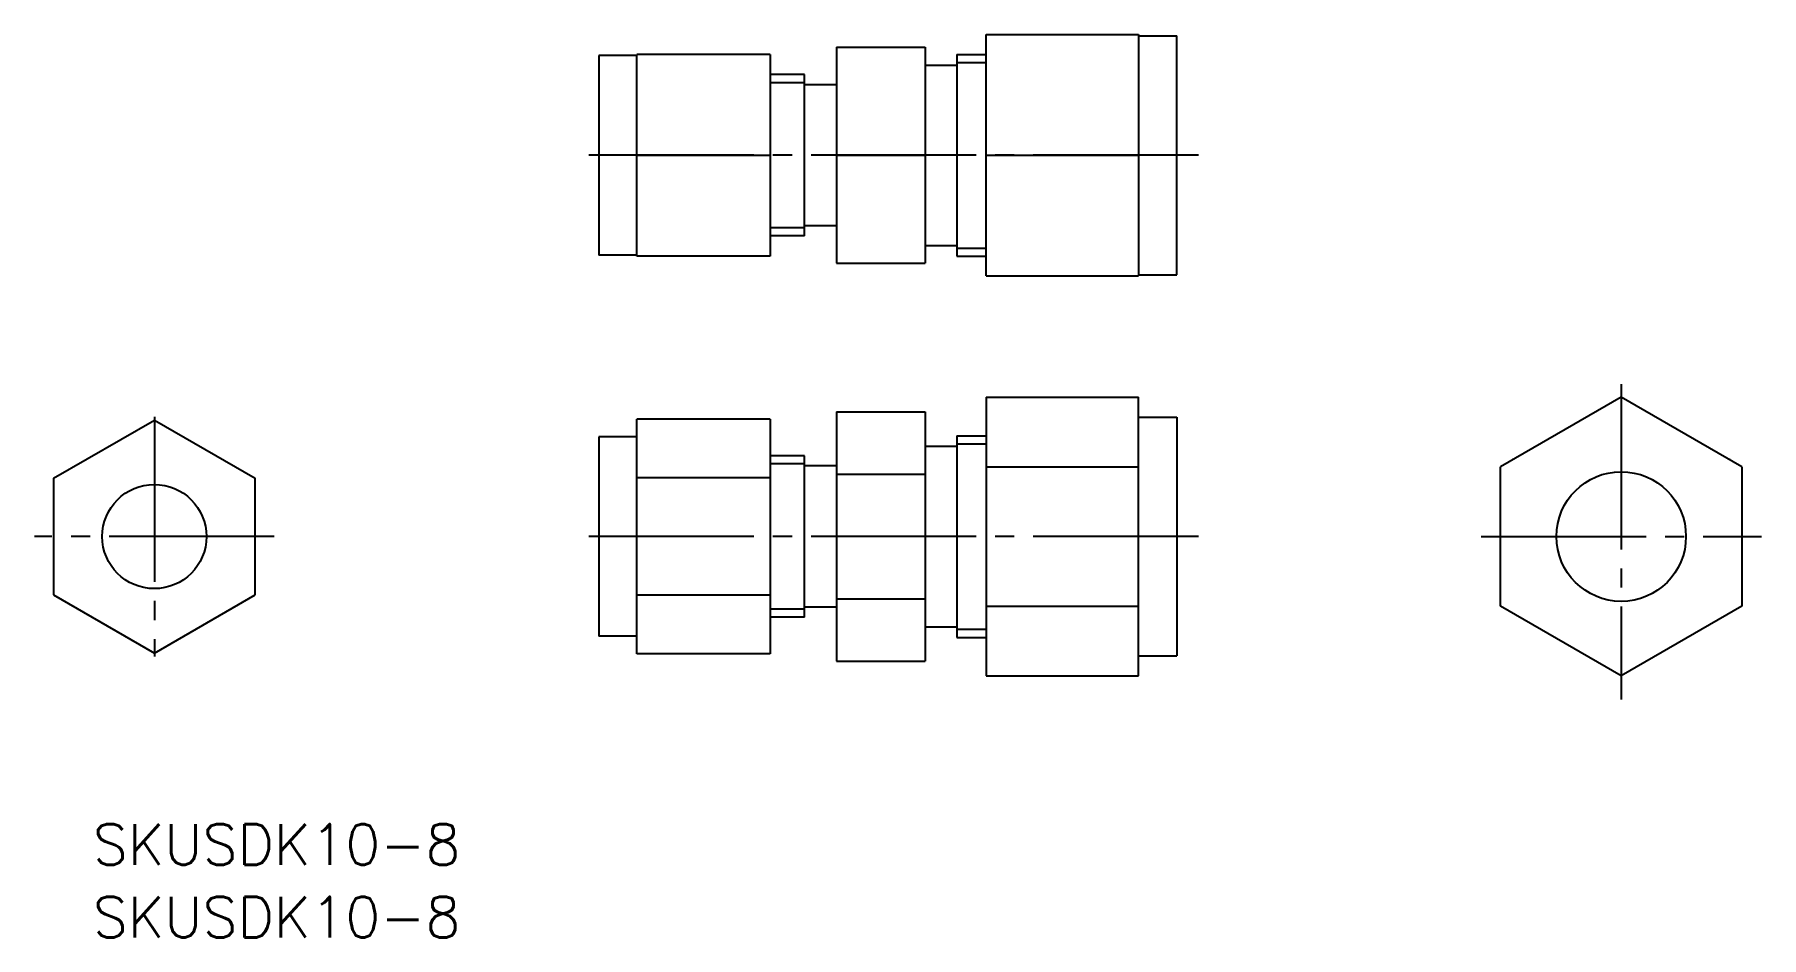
# Model space of a CAD drawing. Extents: x 45 to 181, y 81 to 152.
import ezdxf

# ---------------------------------------------------------------- set-up
doc = ezdxf.new("R2010")
doc.units = 0
doc.linetypes.add('CENTER', pattern=[17.5, 13, -1.5, 1.5, -1.5])
doc.layers.get('0').update_dxf_attribs({"linetype": 'CONTINUOUS'})
doc.layers.add('CENTER', color=1, linetype='CENTER')
doc.styles.get("Standard").update_dxf_attribs({"font": 'txt.shx', "bigfont": 'extfont.shx'})

msp = doc.modelspace()

# ---------------------------------------------------------------- linework, layer by layer
at = {"color": 7, "linetype": 'CONTINUOUS'}
for p, q in [((108.6, 151.05), (115.6, 151.05)), ((108.6, 151.05), (108.6, 134.05)), ((115.6, 151.05), (115.6, 134.05)), ((120.4, 133.05), (120.4, 152.05)), ((120.4, 152.05), (132.4, 152.05)), ((132.4, 152.05), (132.4, 133.05)), ((132.4, 151.95), (135.4, 151.95)), ((135.4, 133.15), (135.4, 151.95)), ((89.9, 150.4), (89.9, 134.7)), ((92.9, 150.4), (89.9, 150.4)), ((92.9, 134.61), (92.9, 150.48)), ((103.4, 150.48), (92.9, 150.48)), ((103.4, 150.48), (103.4, 134.61)), ((115.6, 149.65), (118.1, 149.65)), ((118.1, 150.48), (120.4, 150.48)), ((118.1, 150.48), (118.1, 134.61)), ((106.1, 148.9), (103.4, 148.9)), ((106.1, 136.2), (106.1, 148.9)), ((108.6, 148.1), (106.1, 148.1)), ((92.9, 142.55), (103.4, 142.55)), ((108.6, 142.55), (115.6, 142.55)), ((120.4, 142.55), (132.4, 142.55)), ((106.1, 136.2), (103.4, 136.2)), ((108.6, 137), (106.1, 137)), ((92.9, 134.7), (89.9, 134.7)), ((115.6, 135.45), (118.1, 135.45)), ((103.4, 134.61), (92.9, 134.61)), ((108.6, 134.05), (115.6, 134.05)), ((118.1, 134.61), (120.4, 134.61)), ((120.4, 133.05), (132.4, 133.05)), ((132.4, 133.15), (135.4, 133.15)), ((120.4, 123.52), (120.4, 101.58)), ((120.4, 123.52), (132.4, 123.52)), ((132.4, 101.58), (132.4, 123.52)), ((170.4, 123.52), (160.9, 118.03)), ((179.9, 118.03), (170.4, 123.52)), ((46.97, 117.13), (54.9, 121.71)), ((54.9, 121.71), (62.84, 117.13)), ((103.4, 121.78), (92.9, 121.78)), ((92.9, 103.31), (92.9, 121.78)), ((103.4, 121.78), (103.4, 103.31)), ((108.6, 122.36), (115.6, 122.36)), ((108.6, 122.36), (108.6, 102.73)), ((115.6, 122.36), (115.6, 102.73)), ((132.4, 121.95), (135.4, 121.95)), ((135.4, 121.95), (135.4, 103.15)), ((89.9, 120.4), (89.9, 104.7)), ((92.9, 120.4), (89.9, 120.4)), ((118.1, 120.48), (120.4, 120.48)), ((118.1, 120.48), (118.1, 104.61)), ((106.1, 118.9), (103.4, 118.9)), ((106.1, 106.2), (106.1, 118.9)), ((115.6, 119.65), (118.1, 119.65)), ((161.9, 118.68), (161.9, 118.61)), ((178.9, 118.68), (178.9, 118.61)), ((46.97, 117.13), (46.97, 107.96)), ((62.84, 107.96), (62.84, 117.13)), ((103.4, 117.16), (92.9, 117.16)), ((108.6, 118.1), (106.1, 118.1)), ((108.6, 117.45), (115.6, 117.45)), ((120.4, 118.03), (132.4, 118.03)), ((160.9, 107.06), (160.9, 118.03)), ((179.9, 118.03), (179.9, 107.06)), ((46.97, 107.96), (54.9, 103.38)), ((54.9, 103.38), (62.84, 107.96)), ((103.4, 107.93), (92.9, 107.93)), ((108.6, 107.64), (115.6, 107.64)), ((106.1, 106.2), (103.4, 106.2)), ((108.6, 107), (106.1, 107)), ((120.4, 107.06), (132.4, 107.06)), ((170.4, 101.58), (160.9, 107.06)), ((179.9, 107.06), (170.4, 101.58)), ((115.6, 105.45), (118.1, 105.45)), ((92.9, 104.7), (89.9, 104.7)), ((118.1, 104.61), (120.4, 104.61)), ((103.4, 103.31), (92.9, 103.31)), ((108.6, 102.73), (115.6, 102.73)), ((132.4, 103.15), (135.4, 103.15)), ((120.4, 101.58), (132.4, 101.58))]:
    msp.add_line(p, q, dxfattribs=at)
at = {"color": 3, "linetype": 'CONTINUOUS'}
for p, q in [((118.1, 149.85), (120.4, 149.85)), ((106.1, 148.26), (103.4, 148.26)), ((106.1, 136.83), (103.4, 136.83)), ((118.1, 135.25), (120.4, 135.25)), ((118.1, 119.85), (120.4, 119.85)), ((106.1, 118.26), (103.4, 118.26)), ((106.1, 106.83), (103.4, 106.83)), ((118.1, 105.25), (120.4, 105.25))]:
    msp.add_line(p, q, dxfattribs=at)
at = {"color": 7, "linetype": 'CONTINUOUS'}
for centre, radius in [((170.4, 112.55), 5.1), ((54.9, 112.55), 4.1)]:
    msp.add_circle(centre, radius, dxfattribs=at)
at = {"layer": 'CENTER', "color": 1, "linetype": 'CENTER'}
for p, q in [((137.11, 142.55), (87.73, 142.55)), ((170.4, 124.54), (170.4, 99.73)), ((54.9, 121.98), (54.9, 103.11)), ((64.34, 112.55), (45.47, 112.55)), ((137.11, 112.55), (87.73, 112.55)), ((159.36, 112.55), (181.44, 112.55))]:
    msp.add_line(p, q, dxfattribs=at)

# ---------------------------------------------------------------- texts
at = {"color": 7, "linetype": 'CONTINUOUS'}
for p in [(50.06, 86.73), (50.06, 81.01)]:
    msp.add_text('SKUSDK10-8', height=3.2, dxfattribs=at).set_placement(p)

doc.saveas('drawing.dxf')
